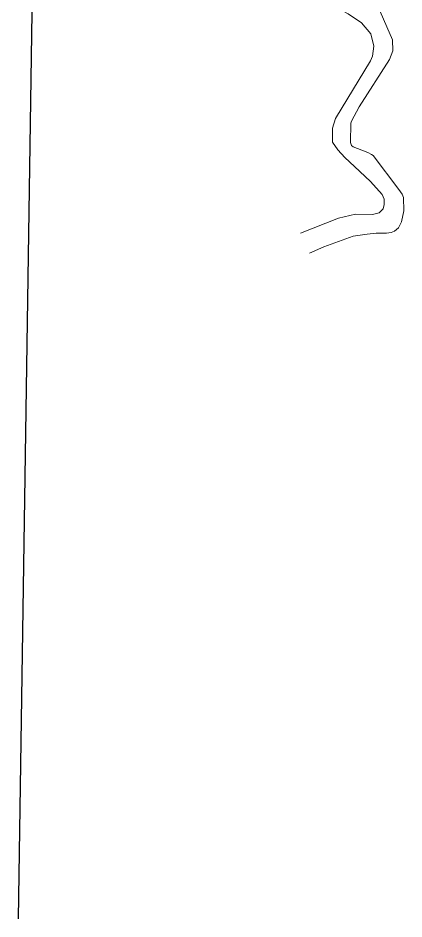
# Model space of a CAD drawing. Extents: x 529262 to 576451, y 2694391 to 2717535.
# Drawn here: x 564138.1 to 564212.8, y 2711143.4 to 2711317.7 of the extents above; entities that cross this region are included whole.
import ezdxf

# ---------------------------------------------------------------- set-up
doc = ezdxf.new("R2010")
doc.units = 0
doc.layers.add('GXYZ', color=8, linetype='Continuous')
doc.layers.add('SXSS', color=5, linetype='Continuous', lineweight=0)
doc.linetypes.add('732', pattern='A,9,-0.5,[162,AAA.SHX,S=1,R=0,X=0,Y=0],-0.5', length=10)
doc.linetypes.add('854', pattern='A,2,[150,AAA.SHX,S=0.8,R=0,X=0,Y=0],1e-11', length=2)

msp = doc.modelspace()

# ---------------------------------------------------------------- linework, layer by layer
at = {"layer": 'GXYZ', "linetype": '732', "flags": 128}
msp.add_lwpolyline([(564148.757, 2711662.133), (564183.344, 2711655.51), (564175.773, 2711615.306), (564167.716, 2711574.761), (564160.004, 2711529.741), (564151.074, 2711492.566), (564142.748, 2711451.43), (564138.085, 2711143.363)], dxfattribs=at)
at = {"layer": 'SXSS', "color": 8, "linetype": '854', "flags": 128}
for points in [[(564168.102, 2711373.272), (564168.026, 2711371.767), (564168.287, 2711371.193), (564171.943, 2711367), (564172.13, 2711366.276), (564172.118, 2711365.296), (564171.526, 2711358.393), (564170.993, 2711348.112), (564172.298, 2711334.037), (564173.498, 2711330.701), (564174.189, 2711329.824), (564180.228, 2711327.211), (564180.228, 2711327.211), (564187.163, 2711324.311), (564199.792, 2711319.712), (564202.028, 2711318.56), (564204.586, 2711316.801), (564206.407, 2711314.669), (564206.982, 2711312.297), (564206.719, 2711310.325), (564206.336, 2711309.415), (564199.53, 2711298.245), (564198.96, 2711296.382), (564198.998, 2711293.67), (564200.024, 2711292.188), (564201.355, 2711290.705), (564203.213, 2711288.98), (564206.348, 2711286.07), (564208.572, 2711283.591), (564208.994, 2711282.687), (564208.994, 2711281.662), (564208.783, 2711280.818), (564208.029, 2711280.005), (564206.733, 2711279.703), (564203.429, 2711279.774), (564200.127, 2711278.979), (564192.806, 2711276.069)], [(564194.519, 2711272.191), (564197.29, 2711273.43), (564202.973, 2711275.534), (564205.705, 2711275.879), (564207.406, 2711276.07), (564209.44, 2711276.07), (564210.338, 2711276.182), (564210.967, 2711276.451), (564211.73, 2711277.119), (564212.302, 2711278.263), (564212.811, 2711280.393), (564212.728, 2711282.96), (564212.46, 2711283.653), (564211.843, 2711284.533), (564206.833, 2711291.083), (564206.53, 2711291.305), (564205.795, 2711291.695), (564202.988, 2711292.773), (564202.656, 2711293.071), (564202.458, 2711293.599), (564202.532, 2711297.342), (564202.677, 2711297.741), (564204.112, 2711300.509), (564210.011, 2711309.675), (564210.649, 2711311.348), (564210.569, 2711313.5), (564207.746, 2711320.017), (564207.025, 2711321.07), (564205.926, 2711321.87), (564199.759, 2711322.714), (564197.901, 2711323.244), (564195.327, 2711323.313), (564194.34, 2711323.809), (564187.044, 2711327.666), (564179.605, 2711330.245), (564178.773, 2711330.712), (564176.4, 2711333), (564174.799, 2711335.312), (564174.29, 2711336.737), (564173.293, 2711348.663), (564173.844, 2711358.741), (564174.401, 2711367.306), (564173.983, 2711369.497), (564173.427, 2711370.425), (564172.111, 2711371.468), (564169.748, 2711372.905)]]:
    msp.add_lwpolyline(points, dxfattribs=at)

doc.saveas('drawing.dxf')
